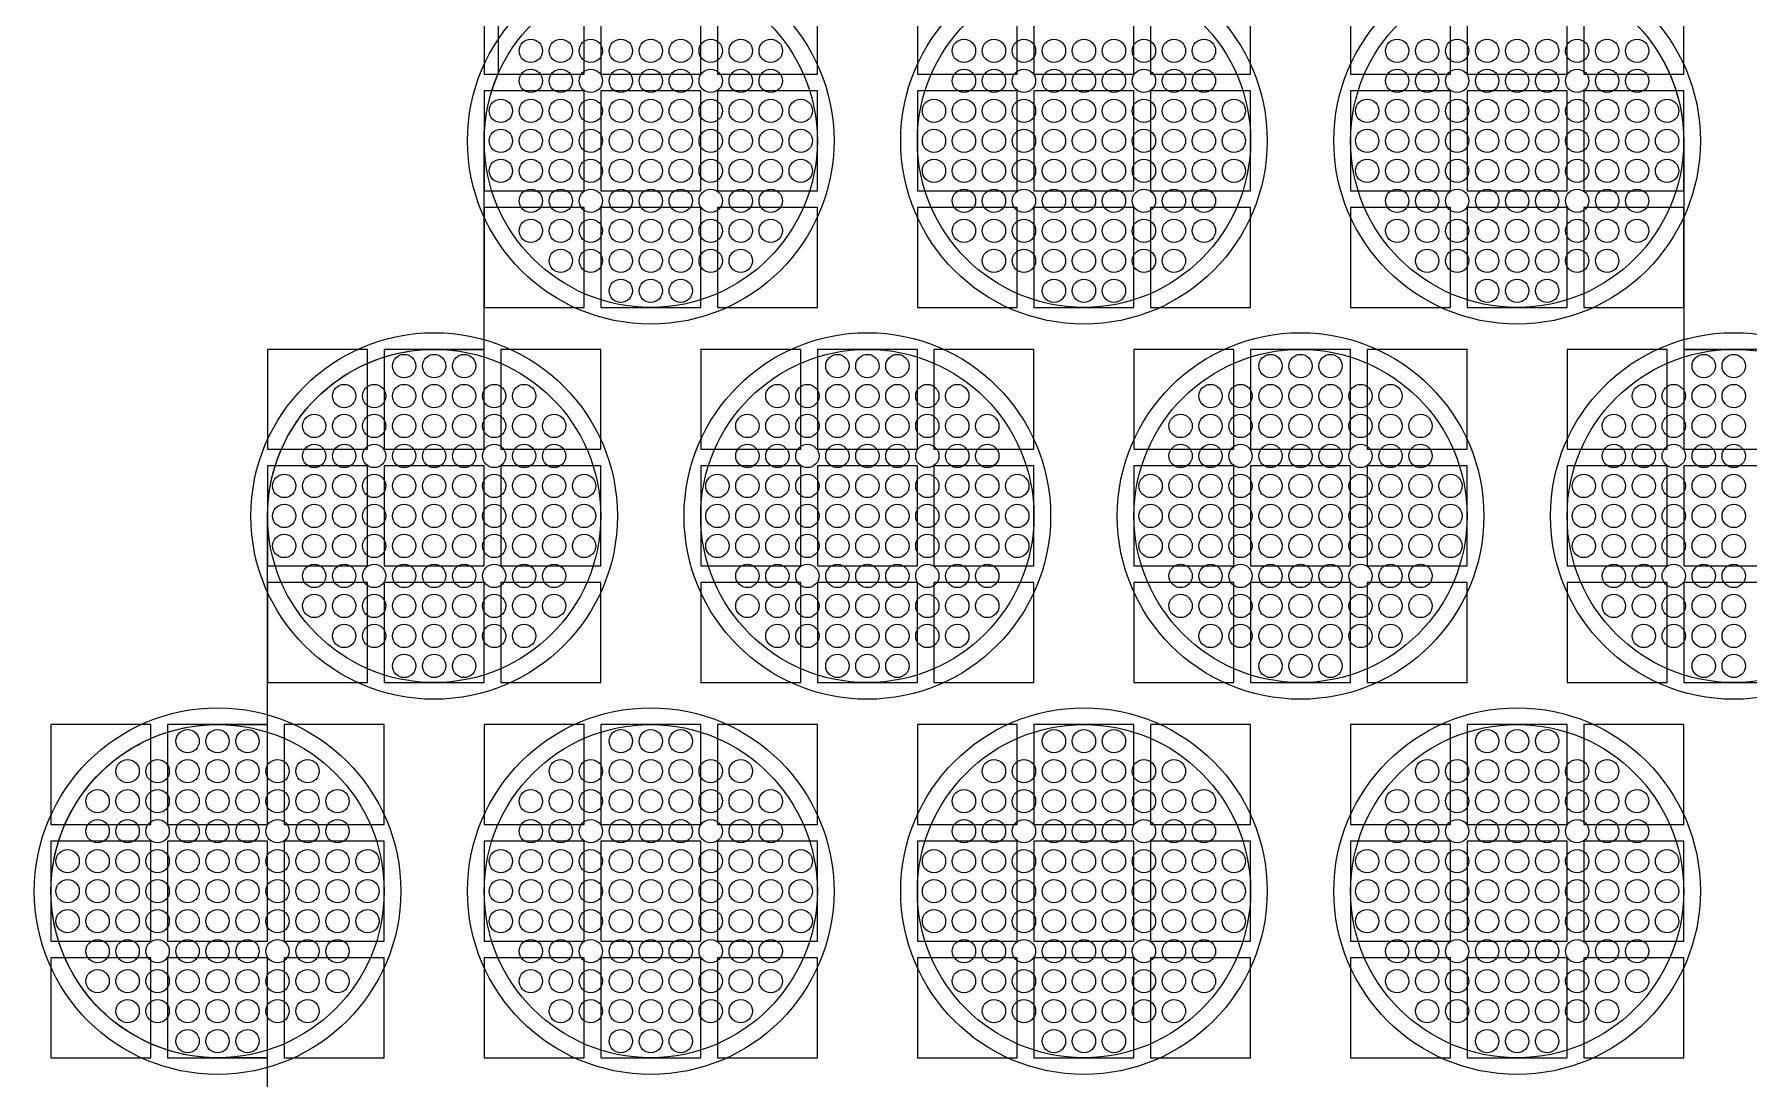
# Model space of a CAD drawing. Extents: x -49 to 54, y -38 to 38.
# Drawn here: x -43.96 to -38.82, y 7.29 to 10.43 of the extents above; entities that cross this region are included whole.
import ezdxf

# ---------------------------------------------------------------- set-up
doc = ezdxf.new("R2010")
doc.units = 0
for name, color, linetype in [('BACK_LAYER', 5, 'CONTINUOUS'), ('COND_LAYER_LOWER_ELECTRODE', 6, 'CONTINUOUS'), ('CONDUCTIVE_LAYER_BACK_LAYER', 2, 'CONTINUOUS'), ('EMITTER', 3, 'CONTINUOUS'), ('LOWER_ELECTRODE', 1, 'CONTINUOUS')]:
    doc.layers.add(name, color=color, linetype=linetype)

msp = doc.modelspace()

# ---------------------------------------------------------------- linework, layer by layer
at = {"layer": 'BACK_LAYER'}
for points in [[(-42.6139, 10.3063), (-42.3139, 10.3063), (-42.3139, 10.6063), (-42.6139, 10.6063)], [(-42.2639, 10.3063), (-41.9639, 10.3063), (-41.9639, 10.6063), (-42.2639, 10.6063)], [(-41.9139, 10.3063), (-41.6139, 10.3063), (-41.6139, 10.6063), (-41.9139, 10.6063)], [(-41.3139, 10.3063), (-41.0139, 10.3063), (-41.0139, 10.6063), (-41.3139, 10.6063)], [(-40.9639, 10.3063), (-40.6639, 10.3063), (-40.6639, 10.6063), (-40.9639, 10.6063)], [(-40.6139, 10.3063), (-40.3139, 10.3063), (-40.3139, 10.6063), (-40.6139, 10.6063)], [(-40.0139, 10.3063), (-39.7139, 10.3063), (-39.7139, 10.6063), (-40.0139, 10.6063)], [(-39.6639, 10.3063), (-39.3639, 10.3063), (-39.3639, 10.6063), (-39.6639, 10.6063)], [(-39.3139, 10.3063), (-39.0139, 10.3063), (-39.0139, 10.6063), (-39.3139, 10.6063)], [(-42.6139, 9.9563), (-42.3139, 9.9563), (-42.3139, 10.2563), (-42.6139, 10.2563)], [(-42.2639, 9.9563), (-41.9639, 9.9563), (-41.9639, 10.2563), (-42.2639, 10.2563)], [(-41.9139, 9.9563), (-41.6139, 9.9563), (-41.6139, 10.2563), (-41.9139, 10.2563)], [(-41.3139, 9.9563), (-41.0139, 9.9563), (-41.0139, 10.2563), (-41.3139, 10.2563)], [(-40.9639, 9.9563), (-40.6639, 9.9563), (-40.6639, 10.2563), (-40.9639, 10.2563)], [(-40.6139, 9.9563), (-40.3139, 9.9563), (-40.3139, 10.2563), (-40.6139, 10.2563)], [(-40.0139, 9.9563), (-39.7139, 9.9563), (-39.7139, 10.2563), (-40.0139, 10.2563)], [(-39.6639, 9.9563), (-39.3639, 9.9563), (-39.3639, 10.2563), (-39.6639, 10.2563)], [(-39.3139, 9.9563), (-39.0139, 9.9563), (-39.0139, 10.2563), (-39.3139, 10.2563)], [(-42.6139, 9.6063), (-42.3139, 9.6063), (-42.3139, 9.9063), (-42.6139, 9.9063)], [(-42.2639, 9.6063), (-41.9639, 9.6063), (-41.9639, 9.9063), (-42.2639, 9.9063)], [(-41.9139, 9.6063), (-41.6139, 9.6063), (-41.6139, 9.9063), (-41.9139, 9.9063)], [(-41.3139, 9.6063), (-41.0139, 9.6063), (-41.0139, 9.9063), (-41.3139, 9.9063)], [(-40.9639, 9.6063), (-40.6639, 9.6063), (-40.6639, 9.9063), (-40.9639, 9.9063)], [(-40.6139, 9.6063), (-40.3139, 9.6063), (-40.3139, 9.9063), (-40.6139, 9.9063)], [(-40.0139, 9.6063), (-39.7139, 9.6063), (-39.7139, 9.9063), (-40.0139, 9.9063)], [(-39.6639, 9.6063), (-39.3639, 9.6063), (-39.3639, 9.9063), (-39.6639, 9.9063)], [(-39.3139, 9.6063), (-39.0139, 9.6063), (-39.0139, 9.9063), (-39.3139, 9.9063)], [(-43.2639, 9.1805), (-42.9639, 9.1805), (-42.9639, 9.4805), (-43.2639, 9.4805)], [(-42.9139, 9.1805), (-42.6139, 9.1805), (-42.6139, 9.4805), (-42.9139, 9.4805)], [(-42.5639, 9.1805), (-42.2639, 9.1805), (-42.2639, 9.4805), (-42.5639, 9.4805)], [(-41.9639, 9.1805), (-41.6639, 9.1805), (-41.6639, 9.4805), (-41.9639, 9.4805)], [(-41.6139, 9.1805), (-41.3139, 9.1805), (-41.3139, 9.4805), (-41.6139, 9.4805)], [(-41.2639, 9.1805), (-40.9639, 9.1805), (-40.9639, 9.4805), (-41.2639, 9.4805)], [(-40.6639, 9.1805), (-40.3639, 9.1805), (-40.3639, 9.4805), (-40.6639, 9.4805)], [(-40.3139, 9.1805), (-40.0139, 9.1805), (-40.0139, 9.4805), (-40.3139, 9.4805)], [(-39.9639, 9.1805), (-39.6639, 9.1805), (-39.6639, 9.4805), (-39.9639, 9.4805)], [(-39.3639, 9.1805), (-39.0639, 9.1805), (-39.0639, 9.4805), (-39.3639, 9.4805)], [(-39.0139, 9.1805), (-38.7139, 9.1805), (-38.7139, 9.4805), (-39.0139, 9.4805)], [(-43.2639, 8.8305), (-42.9639, 8.8305), (-42.9639, 9.1305), (-43.2639, 9.1305)], [(-42.9139, 8.8305), (-42.6139, 8.8305), (-42.6139, 9.1305), (-42.9139, 9.1305)], [(-42.5639, 8.8305), (-42.2639, 8.8305), (-42.2639, 9.1305), (-42.5639, 9.1305)], [(-41.9639, 8.8305), (-41.6639, 8.8305), (-41.6639, 9.1305), (-41.9639, 9.1305)], [(-41.6139, 8.8305), (-41.3139, 8.8305), (-41.3139, 9.1305), (-41.6139, 9.1305)], [(-41.2639, 8.8305), (-40.9639, 8.8305), (-40.9639, 9.1305), (-41.2639, 9.1305)], [(-40.6639, 8.8305), (-40.3639, 8.8305), (-40.3639, 9.1305), (-40.6639, 9.1305)], [(-40.3139, 8.8305), (-40.0139, 8.8305), (-40.0139, 9.1305), (-40.3139, 9.1305)], [(-39.9639, 8.8305), (-39.6639, 8.8305), (-39.6639, 9.1305), (-39.9639, 9.1305)], [(-39.3639, 8.8305), (-39.0639, 8.8305), (-39.0639, 9.1305), (-39.3639, 9.1305)], [(-39.0139, 8.8305), (-38.7139, 8.8305), (-38.7139, 9.1305), (-39.0139, 9.1305)], [(-43.2639, 8.4805), (-42.9639, 8.4805), (-42.9639, 8.7805), (-43.2639, 8.7805)], [(-42.9139, 8.4805), (-42.6139, 8.4805), (-42.6139, 8.7805), (-42.9139, 8.7805)], [(-42.5639, 8.4805), (-42.2639, 8.4805), (-42.2639, 8.7805), (-42.5639, 8.7805)], [(-41.9639, 8.4805), (-41.6639, 8.4805), (-41.6639, 8.7805), (-41.9639, 8.7805)], [(-41.6139, 8.4805), (-41.3139, 8.4805), (-41.3139, 8.7805), (-41.6139, 8.7805)], [(-41.2639, 8.4805), (-40.9639, 8.4805), (-40.9639, 8.7805), (-41.2639, 8.7805)], [(-40.6639, 8.4805), (-40.3639, 8.4805), (-40.3639, 8.7805), (-40.6639, 8.7805)], [(-40.3139, 8.4805), (-40.0139, 8.4805), (-40.0139, 8.7805), (-40.3139, 8.7805)], [(-39.9639, 8.4805), (-39.6639, 8.4805), (-39.6639, 8.7805), (-39.9639, 8.7805)], [(-39.3639, 8.4805), (-39.0639, 8.4805), (-39.0639, 8.7805), (-39.3639, 8.7805)], [(-39.0139, 8.4805), (-38.7139, 8.4805), (-38.7139, 8.7805), (-39.0139, 8.7805)], [(-43.9139, 8.0546), (-43.6139, 8.0546), (-43.6139, 8.3546), (-43.9139, 8.3546)], [(-43.5639, 8.0546), (-43.2639, 8.0546), (-43.2639, 8.3546), (-43.5639, 8.3546)], [(-43.2139, 8.0546), (-42.9139, 8.0546), (-42.9139, 8.3546), (-43.2139, 8.3546)], [(-42.6139, 8.0546), (-42.3139, 8.0546), (-42.3139, 8.3546), (-42.6139, 8.3546)], [(-42.2639, 8.0546), (-41.9639, 8.0546), (-41.9639, 8.3546), (-42.2639, 8.3546)], [(-41.9139, 8.0546), (-41.6139, 8.0546), (-41.6139, 8.3546), (-41.9139, 8.3546)], [(-41.3139, 8.0546), (-41.0139, 8.0546), (-41.0139, 8.3546), (-41.3139, 8.3546)], [(-40.9639, 8.0546), (-40.6639, 8.0546), (-40.6639, 8.3546), (-40.9639, 8.3546)], [(-40.6139, 8.0546), (-40.3139, 8.0546), (-40.3139, 8.3546), (-40.6139, 8.3546)], [(-40.0139, 8.0546), (-39.7139, 8.0546), (-39.7139, 8.3546), (-40.0139, 8.3546)], [(-39.6639, 8.0546), (-39.3639, 8.0546), (-39.3639, 8.3546), (-39.6639, 8.3546)], [(-39.3139, 8.0546), (-39.0139, 8.0546), (-39.0139, 8.3546), (-39.3139, 8.3546)], [(-43.9139, 7.7046), (-43.6139, 7.7046), (-43.6139, 8.0046), (-43.9139, 8.0046)], [(-43.5639, 7.7046), (-43.2639, 7.7046), (-43.2639, 8.0046), (-43.5639, 8.0046)], [(-43.2139, 7.7046), (-42.9139, 7.7046), (-42.9139, 8.0046), (-43.2139, 8.0046)], [(-42.6139, 7.7046), (-42.3139, 7.7046), (-42.3139, 8.0046), (-42.6139, 8.0046)], [(-42.2639, 7.7046), (-41.9639, 7.7046), (-41.9639, 8.0046), (-42.2639, 8.0046)], [(-41.9139, 7.7046), (-41.6139, 7.7046), (-41.6139, 8.0046), (-41.9139, 8.0046)], [(-41.3139, 7.7046), (-41.0139, 7.7046), (-41.0139, 8.0046), (-41.3139, 8.0046)], [(-40.9639, 7.7046), (-40.6639, 7.7046), (-40.6639, 8.0046), (-40.9639, 8.0046)], [(-40.6139, 7.7046), (-40.3139, 7.7046), (-40.3139, 8.0046), (-40.6139, 8.0046)], [(-40.0139, 7.7046), (-39.7139, 7.7046), (-39.7139, 8.0046), (-40.0139, 8.0046)], [(-39.6639, 7.7046), (-39.3639, 7.7046), (-39.3639, 8.0046), (-39.6639, 8.0046)], [(-39.3139, 7.7046), (-39.0139, 7.7046), (-39.0139, 8.0046), (-39.3139, 8.0046)], [(-43.9139, 7.3546), (-43.6139, 7.3546), (-43.6139, 7.6546), (-43.9139, 7.6546)], [(-43.5639, 7.3546), (-43.2639, 7.3546), (-43.2639, 7.6546), (-43.5639, 7.6546)], [(-43.2139, 7.3546), (-42.9139, 7.3546), (-42.9139, 7.6546), (-43.2139, 7.6546)], [(-42.6139, 7.3546), (-42.3139, 7.3546), (-42.3139, 7.6546), (-42.6139, 7.6546)], [(-42.2639, 7.3546), (-41.9639, 7.3546), (-41.9639, 7.6546), (-42.2639, 7.6546)], [(-41.9139, 7.3546), (-41.6139, 7.3546), (-41.6139, 7.6546), (-41.9139, 7.6546)], [(-41.3139, 7.3546), (-41.0139, 7.3546), (-41.0139, 7.6546), (-41.3139, 7.6546)], [(-40.9639, 7.3546), (-40.6639, 7.3546), (-40.6639, 7.6546), (-40.9639, 7.6546)], [(-40.6139, 7.3546), (-40.3139, 7.3546), (-40.3139, 7.6546), (-40.6139, 7.6546)], [(-40.0139, 7.3546), (-39.7139, 7.3546), (-39.7139, 7.6546), (-40.0139, 7.6546)], [(-39.6639, 7.3546), (-39.3639, 7.3546), (-39.3639, 7.6546), (-39.6639, 7.6546)], [(-39.3139, 7.3546), (-39.0139, 7.3546), (-39.0139, 7.6546), (-39.3139, 7.6546)]]:
    msp.add_lwpolyline(points, close=True, dxfattribs=at)
at = {"layer": 'COND_LAYER_LOWER_ELECTRODE'}
for centre in [(-42.1139, 10.1063), (-40.8139, 10.1063), (-39.5139, 10.1063), (-42.7639, 8.9805), (-41.4639, 8.9805), (-40.1639, 8.9805), (-38.8639, 8.9805), (-43.4139, 7.8546), (-42.1139, 7.8546), (-40.8139, 7.8546), (-39.5139, 7.8546)]:
    msp.add_circle(centre, 0.55, dxfattribs=at)
at = {"layer": 'CONDUCTIVE_LAYER_BACK_LAYER'}
for points in [[(-43.2639, 6.7288), (-43.2639, 7.3547), (-43.4239, 7.3547), (-43.4437, 7.3555), (-43.4636, 7.3571), (-43.4833, 7.3595), (-43.5029, 7.3626), (-43.5224, 7.3666), (-43.5417, 7.3713), (-43.5609, 7.3767), (-43.5797, 7.3829), (-43.5984, 7.3899), (-43.6167, 7.3976), (-43.6347, 7.406), (-43.6524, 7.4152), (-43.6697, 7.425), (-43.6865, 7.4355), (-43.703, 7.4467), (-43.719, 7.4585), (-43.7345, 7.4709), (-43.7495, 7.484), (-43.764, 7.4976), (-43.7779, 7.5118), (-43.7912, 7.5265), (-43.804, 7.5418), (-43.8161, 7.5575), (-43.8276, 7.5738), (-43.8384, 7.5904), (-43.8486, 7.6075), (-43.8581, 7.625), (-43.8669, 7.6428), (-43.8749, 7.661), (-43.8823, 7.6795), (-43.8888, 7.6982), (-43.8947, 7.7173), (-43.8998, 7.7365), (-43.9041, 7.7559), (-43.9076, 7.7754), (-43.9104, 7.7951), (-43.9124, 7.8149), (-43.9135, 7.8348), (-43.9139, 7.8546), (-43.9135, 7.8745), (-43.9124, 7.8944), (-43.9104, 7.9142), (-43.9076, 7.9338), (-43.9041, 7.9534), (-43.8998, 7.9728), (-43.8947, 7.992), (-43.8888, 8.011), (-43.8823, 8.0298), (-43.8749, 8.0483), (-43.8669, 8.0665), (-43.8581, 8.0843), (-43.8486, 8.1018), (-43.8384, 8.1189), (-43.8276, 8.1355), (-43.8161, 8.1517), (-43.804, 8.1675), (-43.7912, 8.1828), (-43.7779, 8.1975), (-43.764, 8.2117), (-43.7495, 8.2253), (-43.7345, 8.2384), (-43.719, 8.2508), (-43.703, 8.2626), (-43.6865, 8.2738), (-43.6697, 8.2843), (-43.6524, 8.2941), (-43.6347, 8.3033), (-43.6167, 8.3117), (-43.5984, 8.3194), (-43.5797, 8.3264), (-43.5609, 8.3326), (-43.5417, 8.338), (-43.5224, 8.3427), (-43.5029, 8.3467), (-43.4833, 8.3498), (-43.4636, 8.3522), (-43.4437, 8.3538), (-43.4239, 8.3545), (-43.2639, 8.3545), (-43.2639, 8.9805), (-43.2635, 9.0004), (-43.2624, 9.0202), (-43.2604, 9.04), (-43.2576, 9.0597), (-43.2541, 9.0792), (-43.2498, 9.0987), (-43.2447, 9.1179), (-43.2388, 9.1369), (-43.2323, 9.1556), (-43.2249, 9.1741), (-43.2169, 9.1923), (-43.2081, 9.2101), (-43.1986, 9.2276), (-43.1884, 9.2447), (-43.1776, 9.2614), (-43.1661, 9.2776), (-43.154, 9.2933), (-43.1412, 9.3086), (-43.1279, 9.3233), (-43.114, 9.3375), (-43.0995, 9.3512), (-43.0845, 9.3642), (-43.069, 9.3767), (-43.053, 9.3885), (-43.0365, 9.3996), (-43.0197, 9.4101), (-43.0024, 9.42), (-42.9847, 9.4291), (-42.9667, 9.4375), (-42.9484, 9.4452), (-42.9297, 9.4522), (-42.9109, 9.4584), (-42.8917, 9.4639), (-42.8724, 9.4686), (-42.8529, 9.4725), (-42.8333, 9.4756), (-42.8136, 9.478), (-42.7937, 9.4796), (-42.7739, 9.4804), (-42.6139, 9.4804), (-42.6139, 10.1063), (-42.6135, 10.1262), (-42.6124, 10.146), (-42.6104, 10.1658), (-42.6076, 10.1855), (-42.6041, 10.2051), (-42.5998, 10.2245), (-42.5947, 10.2437), (-42.5888, 10.2627), (-42.5823, 10.2815), (-42.5749, 10.2999), (-42.5709, 10.3091), (-42.5709, 11.0866)], [(-39.1367, 10.4344), (-39.1239, 10.4192), (-39.1118, 10.4034), (-39.1003, 10.3872), (-39.0894, 10.3705), (-39.0793, 10.3534), (-39.0698, 10.336), (-39.061, 10.3181), (-39.053, 10.2999), (-39.0456, 10.2815), (-39.039, 10.2627), (-39.0332, 10.2437), (-39.0281, 10.2245), (-39.0238, 10.2051), (-39.0203, 10.1855), (-39.0175, 10.1658), (-39.0155, 10.146), (-39.0143, 10.1262), (-39.0139, 10.1063), (-39.0139, 9.4804), (-38.854, 9.4804), (-38.8341, 9.4796), (-38.8143, 9.478)]]:
    msp.add_lwpolyline(points, dxfattribs=at)
at = {"layer": 'EMITTER'}
for centre in [(-42.1139, 10.1063), (-40.8139, 10.1063), (-39.5139, 10.1063), (-42.7639, 8.9805), (-41.4639, 8.9805), (-40.1639, 8.9805), (-38.8639, 8.9805), (-43.4139, 7.8546), (-42.1139, 7.8546), (-40.8139, 7.8546), (-39.5139, 7.8546)]:
    msp.add_circle(centre, 0.5, dxfattribs=at)
at = {"layer": 'LOWER_ELECTRODE'}
for centre in [(-42.4739, 10.3763), (-42.3839, 10.3763), (-42.2939, 10.3763), (-42.2039, 10.3763), (-42.1139, 10.3763), (-42.0239, 10.3763), (-41.9339, 10.3763), (-41.8439, 10.3763), (-41.7539, 10.3763), (-41.1739, 10.3763), (-41.0839, 10.3763), (-40.9939, 10.3763), (-40.9039, 10.3763), (-40.8139, 10.3763), (-40.7239, 10.3763), (-40.6339, 10.3763), (-40.5439, 10.3763), (-40.4539, 10.3763), (-39.8739, 10.3763), (-39.7839, 10.3763), (-39.6939, 10.3763), (-39.6039, 10.3763), (-39.5139, 10.3763), (-39.4239, 10.3763), (-39.3339, 10.3763), (-39.2439, 10.3763), (-39.1539, 10.3763), (-42.4739, 10.2863), (-42.3839, 10.2863), (-42.2939, 10.2863), (-42.2039, 10.2863), (-42.1139, 10.2863), (-42.0239, 10.2863), (-41.9339, 10.2863), (-41.8439, 10.2863), (-41.7539, 10.2863), (-41.1739, 10.2863), (-41.0839, 10.2863), (-40.9939, 10.2863), (-40.9039, 10.2863), (-40.8139, 10.2863), (-40.7239, 10.2863), (-40.6339, 10.2863), (-40.5439, 10.2863), (-40.4539, 10.2863), (-39.8739, 10.2863), (-39.7839, 10.2863), (-39.6939, 10.2863), (-39.6039, 10.2863), (-39.5139, 10.2863), (-39.4239, 10.2863), (-39.3339, 10.2863), (-39.2439, 10.2863), (-39.1539, 10.2863), (-42.5639, 10.1963), (-42.4739, 10.1963), (-42.3839, 10.1963), (-42.2939, 10.1963), (-42.2039, 10.1963), (-42.1139, 10.1963), (-42.0239, 10.1963), (-41.9339, 10.1963), (-41.8439, 10.1963), (-41.7539, 10.1963), (-41.6639, 10.1963), (-41.2639, 10.1963), (-41.1739, 10.1963), (-41.0839, 10.1963), (-40.9939, 10.1963), (-40.9039, 10.1963), (-40.8139, 10.1963), (-40.7239, 10.1963), (-40.6339, 10.1963), (-40.5439, 10.1963), (-40.4539, 10.1963), (-40.3639, 10.1963), (-39.9639, 10.1963), (-39.8739, 10.1963), (-39.7839, 10.1963), (-39.6939, 10.1963), (-39.6039, 10.1963), (-39.5139, 10.1963), (-39.4239, 10.1963), (-39.3339, 10.1963), (-39.2439, 10.1963), (-39.1539, 10.1963), (-39.0639, 10.1963), (-42.5639, 10.1063), (-42.4739, 10.1063), (-42.3839, 10.1063), (-42.2939, 10.1063), (-42.2039, 10.1063), (-42.1139, 10.1063), (-42.0239, 10.1063), (-41.9339, 10.1063), (-41.8439, 10.1063), (-41.7539, 10.1063), (-41.6639, 10.1063), (-41.2639, 10.1063), (-41.1739, 10.1063), (-41.0839, 10.1063), (-40.9939, 10.1063), (-40.9039, 10.1063), (-40.8139, 10.1063), (-40.7239, 10.1063), (-40.6339, 10.1063), (-40.5439, 10.1063), (-40.4539, 10.1063), (-40.3639, 10.1063), (-39.9639, 10.1063), (-39.8739, 10.1063), (-39.7839, 10.1063), (-39.6939, 10.1063), (-39.6039, 10.1063), (-39.5139, 10.1063), (-39.4239, 10.1063), (-39.3339, 10.1063), (-39.2439, 10.1063), (-39.1539, 10.1063), (-39.0639, 10.1063), (-42.5639, 10.0163), (-42.4739, 10.0163), (-42.3839, 10.0163), (-42.2939, 10.0163), (-42.2039, 10.0163), (-42.1139, 10.0163), (-42.0239, 10.0163), (-41.9339, 10.0163), (-41.8439, 10.0163), (-41.7539, 10.0163), (-41.6639, 10.0163), (-41.2639, 10.0163), (-41.1739, 10.0163), (-41.0839, 10.0163), (-40.9939, 10.0163), (-40.9039, 10.0163), (-40.8139, 10.0163), (-40.7239, 10.0163), (-40.6339, 10.0163), (-40.5439, 10.0163), (-40.4539, 10.0163), (-40.3639, 10.0163), (-39.9639, 10.0163), (-39.8739, 10.0163), (-39.7839, 10.0163), (-39.6939, 10.0163), (-39.6039, 10.0163), (-39.5139, 10.0163), (-39.4239, 10.0163), (-39.3339, 10.0163), (-39.2439, 10.0163), (-39.1539, 10.0163), (-39.0639, 10.0163), (-42.4739, 9.9263), (-42.3839, 9.9263), (-42.2939, 9.9263), (-42.2039, 9.9263), (-42.1139, 9.9263), (-42.0239, 9.9263), (-41.9339, 9.9263), (-41.8439, 9.9263), (-41.7539, 9.9263), (-41.1739, 9.9263), (-41.0839, 9.9263), (-40.9939, 9.9263), (-40.9039, 9.9263), (-40.8139, 9.9263), (-40.7239, 9.9263), (-40.6339, 9.9263), (-40.5439, 9.9263), (-40.4539, 9.9263), (-39.8739, 9.9263), (-39.7839, 9.9263), (-39.6939, 9.9263), (-39.6039, 9.9263), (-39.5139, 9.9263), (-39.4239, 9.9263), (-39.3339, 9.9263), (-39.2439, 9.9263), (-39.1539, 9.9263), (-42.4739, 9.8363), (-42.3839, 9.8363), (-42.2939, 9.8363), (-42.2039, 9.8363), (-42.1139, 9.8363), (-42.0239, 9.8363), (-41.9339, 9.8363), (-41.8439, 9.8363), (-41.7539, 9.8363), (-41.1739, 9.8363), (-41.0839, 9.8363), (-40.9939, 9.8363), (-40.9039, 9.8363), (-40.8139, 9.8363), (-40.7239, 9.8363), (-40.6339, 9.8363), (-40.5439, 9.8363), (-40.4539, 9.8363), (-39.8739, 9.8363), (-39.7839, 9.8363), (-39.6939, 9.8363), (-39.6039, 9.8363), (-39.5139, 9.8363), (-39.4239, 9.8363), (-39.3339, 9.8363), (-39.2439, 9.8363), (-39.1539, 9.8363), (-42.3839, 9.7463), (-42.2939, 9.7463), (-42.2039, 9.7463), (-42.1139, 9.7463), (-42.0239, 9.7463), (-41.9339, 9.7463), (-41.8439, 9.7463), (-41.0839, 9.7463), (-40.9939, 9.7463), (-40.9039, 9.7463), (-40.8139, 9.7463), (-40.7239, 9.7463), (-40.6339, 9.7463), (-40.5439, 9.7463), (-39.7839, 9.7463), (-39.6939, 9.7463), (-39.6039, 9.7463), (-39.5139, 9.7463), (-39.4239, 9.7463), (-39.3339, 9.7463), (-39.2439, 9.7463), (-42.2039, 9.6563), (-42.1139, 9.6563), (-42.0239, 9.6563), (-40.9039, 9.6563), (-40.8139, 9.6563), (-40.7239, 9.6563), (-39.6039, 9.6563), (-39.5139, 9.6563), (-39.4239, 9.6563), (-42.8539, 9.4305), (-42.7639, 9.4305), (-42.6739, 9.4305), (-41.5539, 9.4305), (-41.4639, 9.4305), (-41.3739, 9.4305), (-40.2539, 9.4305), (-40.1639, 9.4305), (-40.0739, 9.4305), (-38.9539, 9.4305), (-38.8639, 9.4305), (-43.0339, 9.3405), (-42.9439, 9.3405), (-42.8539, 9.3405), (-42.7639, 9.3405), (-42.6739, 9.3405), (-42.5839, 9.3405), (-42.4939, 9.3405), (-41.7339, 9.3405), (-41.6439, 9.3405), (-41.5539, 9.3405), (-41.4639, 9.3405), (-41.3739, 9.3405), (-41.2839, 9.3405), (-41.1939, 9.3405), (-40.4339, 9.3405), (-40.3439, 9.3405), (-40.2539, 9.3405), (-40.1639, 9.3405), (-40.0739, 9.3405), (-39.9839, 9.3405), (-39.8939, 9.3405), (-39.1339, 9.3405), (-39.0439, 9.3405), (-38.9539, 9.3405), (-38.8639, 9.3405), (-43.1239, 9.2505), (-43.0339, 9.2505), (-42.9439, 9.2505), (-42.8539, 9.2505), (-42.7639, 9.2505), (-42.6739, 9.2505), (-42.5839, 9.2505), (-42.4939, 9.2505), (-42.4039, 9.2505), (-41.8239, 9.2505), (-41.7339, 9.2505), (-41.6439, 9.2505), (-41.5539, 9.2505), (-41.4639, 9.2505), (-41.3739, 9.2505), (-41.2839, 9.2505), (-41.1939, 9.2505), (-41.1039, 9.2505), (-40.5239, 9.2505), (-40.4339, 9.2505), (-40.3439, 9.2505), (-40.2539, 9.2505), (-40.1639, 9.2505), (-40.0739, 9.2505), (-39.9839, 9.2505), (-39.8939, 9.2505), (-39.8039, 9.2505), (-39.2239, 9.2505), (-39.1339, 9.2505), (-39.0439, 9.2505), (-38.9539, 9.2505), (-38.8639, 9.2505), (-43.1239, 9.1605), (-43.0339, 9.1605), (-42.9439, 9.1605), (-42.8539, 9.1605), (-42.7639, 9.1605), (-42.6739, 9.1605), (-42.5839, 9.1605), (-42.4939, 9.1605), (-42.4039, 9.1605), (-41.8239, 9.1605), (-41.7339, 9.1605), (-41.6439, 9.1605), (-41.5539, 9.1605), (-41.4639, 9.1605), (-41.3739, 9.1605), (-41.2839, 9.1605), (-41.1939, 9.1605), (-41.1039, 9.1605), (-40.5239, 9.1605), (-40.4339, 9.1605), (-40.3439, 9.1605), (-40.2539, 9.1605), (-40.1639, 9.1605), (-40.0739, 9.1605), (-39.9839, 9.1605), (-39.8939, 9.1605), (-39.8039, 9.1605), (-39.2239, 9.1605), (-39.1339, 9.1605), (-39.0439, 9.1605), (-38.9539, 9.1605), (-38.8639, 9.1605), (-43.2139, 9.0705), (-43.1239, 9.0705), (-43.0339, 9.0705), (-42.9439, 9.0705), (-42.8539, 9.0705), (-42.7639, 9.0705), (-42.6739, 9.0705), (-42.5839, 9.0705), (-42.4939, 9.0705), (-42.4039, 9.0705), (-42.3139, 9.0705), (-41.9139, 9.0705), (-41.8239, 9.0705), (-41.7339, 9.0705), (-41.6439, 9.0705), (-41.5539, 9.0705), (-41.4639, 9.0705), (-41.3739, 9.0705), (-41.2839, 9.0705), (-41.1939, 9.0705), (-41.1039, 9.0705), (-41.0139, 9.0705), (-40.6139, 9.0705), (-40.5239, 9.0705), (-40.4339, 9.0705), (-40.3439, 9.0705), (-40.2539, 9.0705), (-40.1639, 9.0705), (-40.0739, 9.0705), (-39.9839, 9.0705), (-39.8939, 9.0705), (-39.8039, 9.0705), (-39.7139, 9.0705), (-39.3139, 9.0705), (-39.2239, 9.0705), (-39.1339, 9.0705), (-39.0439, 9.0705), (-38.9539, 9.0705), (-38.8639, 9.0705), (-43.2139, 8.9805), (-43.1239, 8.9805), (-43.0339, 8.9805), (-42.9439, 8.9805), (-42.8539, 8.9805), (-42.7639, 8.9805), (-42.6739, 8.9805), (-42.5839, 8.9805), (-42.4939, 8.9805), (-42.4039, 8.9805), (-42.3139, 8.9805), (-41.9139, 8.9805), (-41.8239, 8.9805), (-41.7339, 8.9805), (-41.6439, 8.9805), (-41.5539, 8.9805), (-41.4639, 8.9805), (-41.3739, 8.9805), (-41.2839, 8.9805), (-41.1939, 8.9805), (-41.1039, 8.9805), (-41.0139, 8.9805), (-40.6139, 8.9805), (-40.5239, 8.9805), (-40.4339, 8.9805), (-40.3439, 8.9805), (-40.2539, 8.9805), (-40.1639, 8.9805), (-40.0739, 8.9805), (-39.9839, 8.9805), (-39.8939, 8.9805), (-39.8039, 8.9805), (-39.7139, 8.9805), (-39.3139, 8.9805), (-39.2239, 8.9805), (-39.1339, 8.9805), (-39.0439, 8.9805), (-38.9539, 8.9805), (-38.8639, 8.9805), (-43.2139, 8.8905), (-43.1239, 8.8905), (-43.0339, 8.8905), (-42.9439, 8.8905), (-42.8539, 8.8905), (-42.7639, 8.8905), (-42.6739, 8.8905), (-42.5839, 8.8905), (-42.4939, 8.8905), (-42.4039, 8.8905), (-42.3139, 8.8905), (-41.9139, 8.8905), (-41.8239, 8.8905), (-41.7339, 8.8905), (-41.6439, 8.8905), (-41.5539, 8.8905), (-41.4639, 8.8905), (-41.3739, 8.8905), (-41.2839, 8.8905), (-41.1939, 8.8905), (-41.1039, 8.8905), (-41.0139, 8.8905), (-40.6139, 8.8905), (-40.5239, 8.8905), (-40.4339, 8.8905), (-40.3439, 8.8905), (-40.2539, 8.8905), (-40.1639, 8.8905), (-40.0739, 8.8905), (-39.9839, 8.8905), (-39.8939, 8.8905), (-39.8039, 8.8905), (-39.7139, 8.8905), (-39.3139, 8.8905), (-39.2239, 8.8905), (-39.1339, 8.8905), (-39.0439, 8.8905), (-38.9539, 8.8905), (-38.8639, 8.8905), (-43.1239, 8.8005), (-43.0339, 8.8005), (-42.9439, 8.8005), (-42.8539, 8.8005), (-42.7639, 8.8005), (-42.6739, 8.8005), (-42.5839, 8.8005), (-42.4939, 8.8005), (-42.4039, 8.8005), (-41.8239, 8.8005), (-41.7339, 8.8005), (-41.6439, 8.8005), (-41.5539, 8.8005), (-41.4639, 8.8005), (-41.3739, 8.8005), (-41.2839, 8.8005), (-41.1939, 8.8005), (-41.1039, 8.8005), (-40.5239, 8.8005), (-40.4339, 8.8005), (-40.3439, 8.8005), (-40.2539, 8.8005), (-40.1639, 8.8005), (-40.0739, 8.8005), (-39.9839, 8.8005), (-39.8939, 8.8005), (-39.8039, 8.8005), (-39.2239, 8.8005), (-39.1339, 8.8005), (-39.0439, 8.8005), (-38.9539, 8.8005), (-38.8639, 8.8005), (-43.1239, 8.7105), (-43.0339, 8.7105), (-42.9439, 8.7105), (-42.8539, 8.7105), (-42.7639, 8.7105), (-42.6739, 8.7105), (-42.5839, 8.7105), (-42.4939, 8.7105), (-42.4039, 8.7105), (-41.8239, 8.7105), (-41.7339, 8.7105), (-41.6439, 8.7105), (-41.5539, 8.7105), (-41.4639, 8.7105), (-41.3739, 8.7105), (-41.2839, 8.7105), (-41.1939, 8.7105), (-41.1039, 8.7105), (-40.5239, 8.7105), (-40.4339, 8.7105), (-40.3439, 8.7105), (-40.2539, 8.7105), (-40.1639, 8.7105), (-40.0739, 8.7105), (-39.9839, 8.7105), (-39.8939, 8.7105), (-39.8039, 8.7105), (-39.2239, 8.7105), (-39.1339, 8.7105), (-39.0439, 8.7105), (-38.9539, 8.7105), (-38.8639, 8.7105), (-43.0339, 8.6205), (-42.9439, 8.6205), (-42.8539, 8.6205), (-42.7639, 8.6205), (-42.6739, 8.6205), (-42.5839, 8.6205), (-42.4939, 8.6205), (-41.7339, 8.6205), (-41.6439, 8.6205), (-41.5539, 8.6205), (-41.4639, 8.6205), (-41.3739, 8.6205), (-41.2839, 8.6205), (-41.1939, 8.6205), (-40.4339, 8.6205), (-40.3439, 8.6205), (-40.2539, 8.6205), (-40.1639, 8.6205), (-40.0739, 8.6205), (-39.9839, 8.6205), (-39.8939, 8.6205), (-39.1339, 8.6205), (-39.0439, 8.6205), (-38.9539, 8.6205), (-38.8639, 8.6205), (-42.8539, 8.5305), (-42.7639, 8.5305), (-42.6739, 8.5305), (-41.5539, 8.5305), (-41.4639, 8.5305), (-41.3739, 8.5305), (-40.2539, 8.5305), (-40.1639, 8.5305), (-40.0739, 8.5305), (-38.9539, 8.5305), (-38.8639, 8.5305), (-43.5039, 8.3046), (-43.4139, 8.3046), (-43.3239, 8.3046), (-42.2039, 8.3046), (-42.1139, 8.3046), (-42.0239, 8.3046), (-40.9039, 8.3046), (-40.8139, 8.3046), (-40.7239, 8.3046), (-39.6039, 8.3046), (-39.5139, 8.3046), (-39.4239, 8.3046), (-43.6839, 8.2146), (-43.5939, 8.2146), (-43.5039, 8.2146), (-43.4139, 8.2146), (-43.3239, 8.2146), (-43.2339, 8.2146), (-43.1439, 8.2146), (-42.3839, 8.2146), (-42.2939, 8.2146), (-42.2039, 8.2146), (-42.1139, 8.2146), (-42.0239, 8.2146), (-41.9339, 8.2146), (-41.8439, 8.2146), (-41.0839, 8.2146), (-40.9939, 8.2146), (-40.9039, 8.2146), (-40.8139, 8.2146), (-40.7239, 8.2146), (-40.6339, 8.2146), (-40.5439, 8.2146), (-39.7839, 8.2146), (-39.6939, 8.2146), (-39.6039, 8.2146), (-39.5139, 8.2146), (-39.4239, 8.2146), (-39.3339, 8.2146), (-39.2439, 8.2146), (-43.7739, 8.1246), (-43.6839, 8.1246), (-43.5939, 8.1246), (-43.5039, 8.1246), (-43.4139, 8.1246), (-43.3239, 8.1246), (-43.2339, 8.1246), (-43.1439, 8.1246), (-43.0539, 8.1246), (-42.4739, 8.1246), (-42.3839, 8.1246), (-42.2939, 8.1246), (-42.2039, 8.1246), (-42.1139, 8.1246), (-42.0239, 8.1246), (-41.9339, 8.1246), (-41.8439, 8.1246), (-41.7539, 8.1246), (-41.1739, 8.1246), (-41.0839, 8.1246), (-40.9939, 8.1246), (-40.9039, 8.1246), (-40.8139, 8.1246), (-40.7239, 8.1246), (-40.6339, 8.1246), (-40.5439, 8.1246), (-40.4539, 8.1246), (-39.8739, 8.1246), (-39.7839, 8.1246), (-39.6939, 8.1246), (-39.6039, 8.1246), (-39.5139, 8.1246), (-39.4239, 8.1246), (-39.3339, 8.1246), (-39.2439, 8.1246), (-39.1539, 8.1246), (-43.7739, 8.0346), (-43.6839, 8.0346), (-43.5939, 8.0346), (-43.5039, 8.0346), (-43.4139, 8.0346), (-43.3239, 8.0346), (-43.2339, 8.0346), (-43.1439, 8.0346), (-43.0539, 8.0346), (-42.4739, 8.0346), (-42.3839, 8.0346), (-42.2939, 8.0346), (-42.2039, 8.0346), (-42.1139, 8.0346), (-42.0239, 8.0346), (-41.9339, 8.0346), (-41.8439, 8.0346), (-41.7539, 8.0346), (-41.1739, 8.0346), (-41.0839, 8.0346), (-40.9939, 8.0346), (-40.9039, 8.0346), (-40.8139, 8.0346), (-40.7239, 8.0346), (-40.6339, 8.0346), (-40.5439, 8.0346), (-40.4539, 8.0346), (-39.8739, 8.0346), (-39.7839, 8.0346), (-39.6939, 8.0346), (-39.6039, 8.0346), (-39.5139, 8.0346), (-39.4239, 8.0346), (-39.3339, 8.0346), (-39.2439, 8.0346), (-39.1539, 8.0346), (-43.8639, 7.9446), (-43.7739, 7.9446), (-43.6839, 7.9446), (-43.5939, 7.9446), (-43.5039, 7.9446), (-43.4139, 7.9446), (-43.3239, 7.9446), (-43.2339, 7.9446), (-43.1439, 7.9446), (-43.0539, 7.9446), (-42.9639, 7.9446), (-42.5639, 7.9446), (-42.4739, 7.9446), (-42.3839, 7.9446), (-42.2939, 7.9446), (-42.2039, 7.9446), (-42.1139, 7.9446), (-42.0239, 7.9446), (-41.9339, 7.9446), (-41.8439, 7.9446), (-41.7539, 7.9446), (-41.6639, 7.9446), (-41.2639, 7.9446), (-41.1739, 7.9446), (-41.0839, 7.9446), (-40.9939, 7.9446), (-40.9039, 7.9446), (-40.8139, 7.9446), (-40.7239, 7.9446), (-40.6339, 7.9446), (-40.5439, 7.9446), (-40.4539, 7.9446), (-40.3639, 7.9446), (-39.9639, 7.9446), (-39.8739, 7.9446), (-39.7839, 7.9446), (-39.6939, 7.9446), (-39.6039, 7.9446), (-39.5139, 7.9446), (-39.4239, 7.9446), (-39.3339, 7.9446), (-39.2439, 7.9446), (-39.1539, 7.9446), (-39.0639, 7.9446), (-43.8639, 7.8546), (-43.7739, 7.8546), (-43.6839, 7.8546), (-43.5939, 7.8546), (-43.5039, 7.8546), (-43.4139, 7.8546), (-43.3239, 7.8546), (-43.2339, 7.8546), (-43.1439, 7.8546), (-43.0539, 7.8546), (-42.9639, 7.8546), (-42.5639, 7.8546), (-42.4739, 7.8546), (-42.3839, 7.8546), (-42.2939, 7.8546), (-42.2039, 7.8546), (-42.1139, 7.8546), (-42.0239, 7.8546), (-41.9339, 7.8546), (-41.8439, 7.8546), (-41.7539, 7.8546), (-41.6639, 7.8546), (-41.2639, 7.8546), (-41.1739, 7.8546), (-41.0839, 7.8546), (-40.9939, 7.8546), (-40.9039, 7.8546), (-40.8139, 7.8546), (-40.7239, 7.8546), (-40.6339, 7.8546), (-40.5439, 7.8546), (-40.4539, 7.8546), (-40.3639, 7.8546), (-39.9639, 7.8546), (-39.8739, 7.8546), (-39.7839, 7.8546), (-39.6939, 7.8546), (-39.6039, 7.8546), (-39.5139, 7.8546), (-39.4239, 7.8546), (-39.3339, 7.8546), (-39.2439, 7.8546), (-39.1539, 7.8546), (-39.0639, 7.8546), (-43.8639, 7.7646), (-43.7739, 7.7646), (-43.6839, 7.7646), (-43.5939, 7.7646), (-43.5039, 7.7646), (-43.4139, 7.7646), (-43.3239, 7.7646), (-43.2339, 7.7646), (-43.1439, 7.7646), (-43.0539, 7.7646), (-42.9639, 7.7646), (-42.5639, 7.7646), (-42.4739, 7.7646), (-42.3839, 7.7646), (-42.2939, 7.7646), (-42.2039, 7.7646), (-42.1139, 7.7646), (-42.0239, 7.7646), (-41.9339, 7.7646), (-41.8439, 7.7646), (-41.7539, 7.7646), (-41.6639, 7.7646), (-41.2639, 7.7646), (-41.1739, 7.7646), (-41.0839, 7.7646), (-40.9939, 7.7646), (-40.9039, 7.7646), (-40.8139, 7.7646), (-40.7239, 7.7646), (-40.6339, 7.7646), (-40.5439, 7.7646), (-40.4539, 7.7646), (-40.3639, 7.7646), (-39.9639, 7.7646), (-39.8739, 7.7646), (-39.7839, 7.7646), (-39.6939, 7.7646), (-39.6039, 7.7646), (-39.5139, 7.7646), (-39.4239, 7.7646), (-39.3339, 7.7646), (-39.2439, 7.7646), (-39.1539, 7.7646), (-39.0639, 7.7646), (-43.7739, 7.6746), (-43.6839, 7.6746), (-43.5939, 7.6746), (-43.5039, 7.6746), (-43.4139, 7.6746), (-43.3239, 7.6746), (-43.2339, 7.6746), (-43.1439, 7.6746), (-43.0539, 7.6746), (-42.4739, 7.6746), (-42.3839, 7.6746), (-42.2939, 7.6746), (-42.2039, 7.6746), (-42.1139, 7.6746), (-42.0239, 7.6746), (-41.9339, 7.6746), (-41.8439, 7.6746), (-41.7539, 7.6746), (-41.1739, 7.6746), (-41.0839, 7.6746), (-40.9939, 7.6746), (-40.9039, 7.6746), (-40.8139, 7.6746), (-40.7239, 7.6746), (-40.6339, 7.6746), (-40.5439, 7.6746), (-40.4539, 7.6746), (-39.8739, 7.6746), (-39.7839, 7.6746), (-39.6939, 7.6746), (-39.6039, 7.6746), (-39.5139, 7.6746), (-39.4239, 7.6746), (-39.3339, 7.6746), (-39.2439, 7.6746), (-39.1539, 7.6746), (-43.7739, 7.5846), (-43.6839, 7.5846), (-43.5939, 7.5846), (-43.5039, 7.5846), (-43.4139, 7.5846), (-43.3239, 7.5846), (-43.2339, 7.5846), (-43.1439, 7.5846), (-43.0539, 7.5846), (-42.4739, 7.5846), (-42.3839, 7.5846), (-42.2939, 7.5846), (-42.2039, 7.5846), (-42.1139, 7.5846), (-42.0239, 7.5846), (-41.9339, 7.5846), (-41.8439, 7.5846), (-41.7539, 7.5846), (-41.1739, 7.5846), (-41.0839, 7.5846), (-40.9939, 7.5846), (-40.9039, 7.5846), (-40.8139, 7.5846), (-40.7239, 7.5846), (-40.6339, 7.5846), (-40.5439, 7.5846), (-40.4539, 7.5846), (-39.8739, 7.5846), (-39.7839, 7.5846), (-39.6939, 7.5846), (-39.6039, 7.5846), (-39.5139, 7.5846), (-39.4239, 7.5846), (-39.3339, 7.5846), (-39.2439, 7.5846), (-39.1539, 7.5846), (-43.6839, 7.4946), (-43.5939, 7.4946), (-43.5039, 7.4946), (-43.4139, 7.4946), (-43.3239, 7.4946), (-43.2339, 7.4946), (-43.1439, 7.4946), (-42.3839, 7.4946), (-42.2939, 7.4946), (-42.2039, 7.4946), (-42.1139, 7.4946), (-42.0239, 7.4946), (-41.9339, 7.4946), (-41.8439, 7.4946), (-41.0839, 7.4946), (-40.9939, 7.4946), (-40.9039, 7.4946), (-40.8139, 7.4946), (-40.7239, 7.4946), (-40.6339, 7.4946), (-40.5439, 7.4946), (-39.7839, 7.4946), (-39.6939, 7.4946), (-39.6039, 7.4946), (-39.5139, 7.4946), (-39.4239, 7.4946), (-39.3339, 7.4946), (-39.2439, 7.4946), (-43.5039, 7.4046), (-43.4139, 7.4046), (-43.3239, 7.4046), (-42.2039, 7.4046), (-42.1139, 7.4046), (-42.0239, 7.4046), (-40.9039, 7.4046), (-40.8139, 7.4046), (-40.7239, 7.4046), (-39.6039, 7.4046), (-39.5139, 7.4046), (-39.4239, 7.4046)]:
    msp.add_circle(centre, 0.035, dxfattribs=at)

doc.saveas('drawing.dxf')
